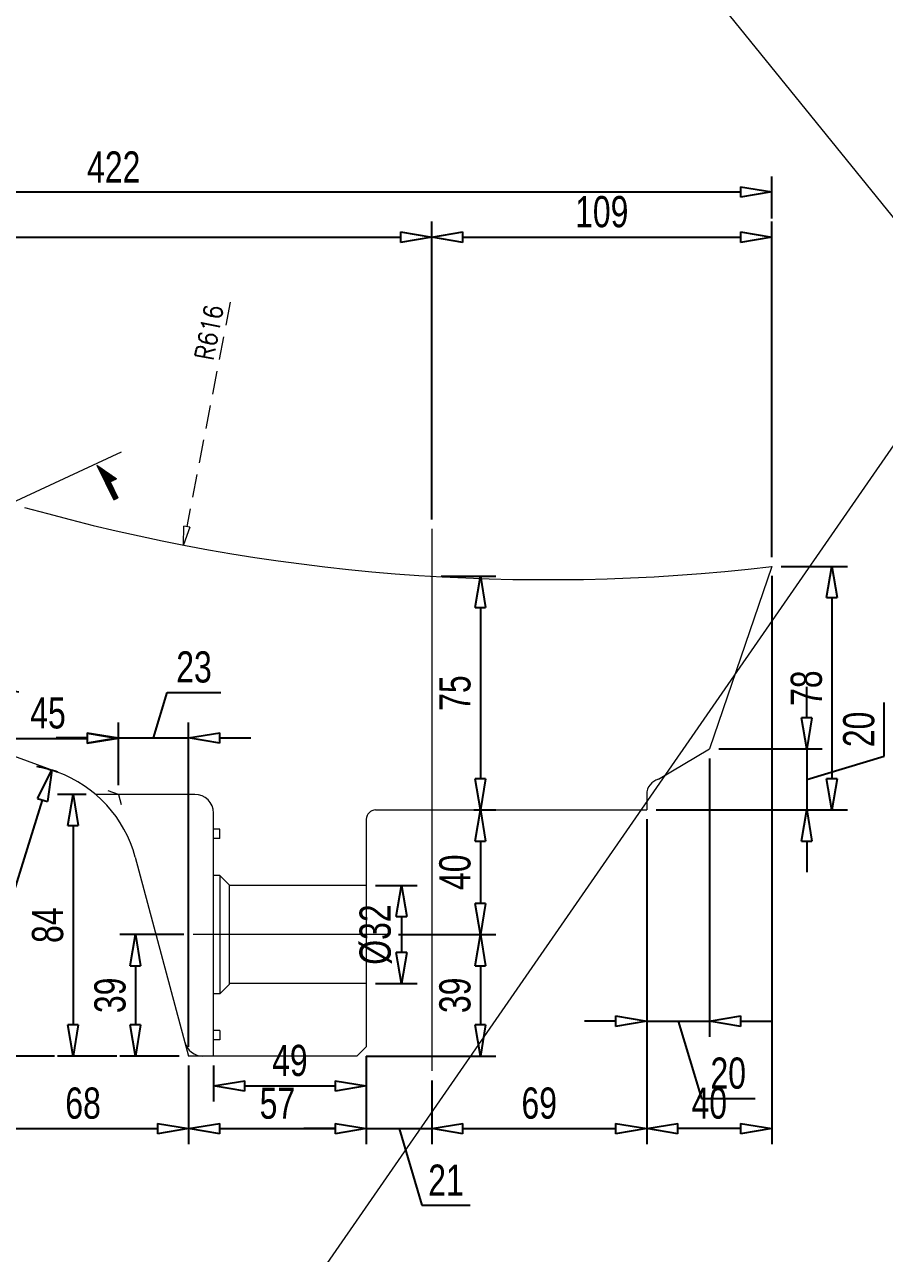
# Model space of a CAD drawing. Header units: millimetres. Extents: x 135002 to 160744, y 22203 to 27033.
# Drawn here: x 135411.9 to 135687.7, y 24217.4 to 24611.8 of the extents above; entities that cross this region are included whole.
import ezdxf

# ---------------------------------------------------------------- set-up
doc = ezdxf.new("R2010")
doc.units = ezdxf.units.MM
doc.header["$LTSCALE"] = 25
doc.linetypes.add('DASHED', pattern=[0.75, 0.5, -0.25])
doc.layers.get('0').update_dxf_attribs({"linetype": 'CONTINUOUS'})
doc.layers.get('Defpoints').update_dxf_attribs({"linetype": 'CONTINUOUS'})
doc.layers.add('04 DIMENSION', color=7, linetype='CONTINUOUS', lineweight=18)
doc.layers.add('dought line', color=6, linetype='DASHED', lineweight=15)
doc.styles.add('DIM-1', font='swisscl.ttf')
doc.styles.get("Standard").update_dxf_attribs({"font": 'romans.shx', "width": 0.85, "bigfont": 'fls_ful.shx'})
doc.dimstyles.new('DIM-1', dxfattribs={"dimscale": 5, "dimtxt": 2, "dimasz": 2, "dimexe": 1, "dimexo": 0.6, "dimgap": 0.6, "dimtad": 1, "dimdec": 0, "dimzin": 0, "dimdsep": 46, "dimtxsty": 'DIM-1', "dimblk": 'CLOSEDBLANK', "dimcen": 0, "dimclrd": 8, "dimclre": 8, "dimclrt": 6, "dimadec": 0, "dimazin": 0, "dimtfac": 1, "dimtdec": 0, "dimtmove": 1, "dimatfit": 0, "dimfxl": 1, "dimtolj": 1, "dimtzin": 0, "dimarcsym": 1})
doc.dimstyles.new('kulali', dxfattribs={"dimscale": 3, "dimtxt": 2, "dimasz": 2, "dimexe": 1, "dimexo": 0.6, "dimgap": 0.6, "dimtad": 1, "dimdec": 0, "dimzin": 0, "dimdsep": 46, "dimtxsty": 'Standard', "dimblk": 'CLOSEDBLANK', "dimcen": 0.09, "dimclrd": 251, "dimclre": 251, "dimclrt": 4, "dimadec": 1, "dimazin": 0, "dimtfac": 1, "dimtdec": 0, "dimtofl": 0, "dimtmove": 1, "dimatfit": 0, "dimldrblk": 'CLOSEDBLANK', "dimfxl": 1, "dimtolj": 1, "dimtzin": 0, "dimlwd": 9, "dimlwe": 9, "dimarcsym": 0})

# ---------------------------------------------------------------- blocks, each defined once
blk = doc.blocks.new('_ClosedBlank')
at = {"color": 0, "linetype": 'ByBlock', "lineweight": -2}
for p, q in [((-1, 0.167), (0, 0)), ((-1, 0.167), (-1, -0.167)), ((0, 0), (-1, -0.167))]:
    blk.add_line(p, q, dxfattribs=at)
blk = doc.blocks.new('*D299')
at = {"layer": '04 DIMENSION', "color": 8, "linetype": 'Continuous', "lineweight": -2, "transparency": 16777216}
for p, q in [((135463, 24319.72), (135442.5, 24319.72)), ((135461.54, 24280.72), (135442.5, 24280.72))]:
    blk.add_line(p, q, dxfattribs=at)
at = {"layer": '04 DIMENSION', "color": 8, "lineweight": -2, "transparency": 16777216}
blk.add_line((135447.5, 24309.72), (135447.5, 24290.72), dxfattribs=at)
at = {"layer": 'Defpoints', "color": 0, "transparency": 16777216}
for p in [(135466, 24319.72), (135447.5, 24280.72), (135464.54, 24280.72)]:
    blk.add_point(p, dxfattribs=at)
at = {"layer": '04 DIMENSION', "color": 8, "lineweight": -2, "transparency": 16777216, "xscale": 10, "yscale": 10, "zscale": 10}
for p, rotation in [((135447.5, 24319.72), 90), ((135447.5, 24280.72), 270)]:
    blk.add_blockref('_ClosedBlank', p, dxfattribs=dict(at, rotation=rotation))
at = {"layer": '04 DIMENSION', "color": 6, "transparency": 16777216, "insert": (135439.38, 24300.22), "char_height": 10, "attachment_point": 5, "rotation": 90, "style": 'DIM-1'}
blk.add_mtext('\\A1;39', dxfattribs=at)
blk = doc.blocks.new('*D251')
at = {"layer": '04 DIMENSION', "color": 8, "linetype": 'Continuous', "lineweight": -2, "transparency": 16777216}
for p, q in [((135545.54, 24434.72), (135563.14, 24434.72)), ((135561.14, 24359.72), (135563.14, 24359.72))]:
    blk.add_line(p, q, dxfattribs=at)
at = {"layer": '04 DIMENSION', "color": 8, "lineweight": -2, "transparency": 16777216}
blk.add_line((135558.14, 24424.72), (135558.14, 24369.72), dxfattribs=at)
at = {"layer": 'Defpoints', "color": 0, "transparency": 16777216}
for p in [(135542.54, 24434.72), (135558.14, 24359.72), (135558.14, 24359.72)]:
    blk.add_point(p, dxfattribs=at)
at = {"layer": '04 DIMENSION', "color": 8, "lineweight": -2, "transparency": 16777216, "xscale": 10, "yscale": 10, "zscale": 10}
for p, rotation in [((135558.14, 24434.72), 90), ((135558.14, 24359.72), 270)]:
    blk.add_blockref('_ClosedBlank', p, dxfattribs=dict(at, rotation=rotation))
at = {"layer": '04 DIMENSION', "color": 6, "transparency": 16777216, "insert": (135550.03, 24397.22), "char_height": 10, "attachment_point": 5, "rotation": 90, "style": 'DIM-1'}
blk.add_mtext('\\A1;75', dxfattribs=at)
blk = doc.blocks.new('*D300')
at = {"layer": '04 DIMENSION', "color": 8, "linetype": 'Continuous', "lineweight": -2, "transparency": 16777216}
for p, q in [((135229.45, 24525.27), (135229.45, 24548.54)), ((135542.54, 24452.9), (135542.54, 24548.54))]:
    blk.add_line(p, q, dxfattribs=at)
at = {"layer": '04 DIMENSION', "color": 8, "lineweight": -2, "transparency": 16777216}
blk.add_line((135239.45, 24543.54), (135532.54, 24543.54), dxfattribs=at)
at = {"layer": 'Defpoints', "color": 0, "transparency": 16777216}
for p in [(135542.54, 24543.54), (135229.45, 24522.27), (135542.54, 24449.9)]:
    blk.add_point(p, dxfattribs=at)
at = {"layer": '04 DIMENSION', "color": 8, "lineweight": -2, "transparency": 16777216, "xscale": 10, "yscale": 10, "zscale": 10, "rotation": 180}
blk.add_blockref('_ClosedBlank', (135229.45, 24543.54), dxfattribs=at)
at = {"layer": '04 DIMENSION', "color": 8, "lineweight": -2, "transparency": 16777216, "xscale": 10, "yscale": 10, "zscale": 10}
blk.add_blockref('_ClosedBlank', (135542.54, 24543.54), dxfattribs=at)
at = {"layer": '04 DIMENSION', "color": 6, "transparency": 16777216, "insert": (135386, 24551.66), "char_height": 10, "attachment_point": 5, "style": 'DIM-1'}
blk.add_mtext('\\A1;313', dxfattribs=at)
blk = doc.blocks.new('*D301')
at = {"layer": '04 DIMENSION', "color": 8, "linetype": 'Continuous', "lineweight": -2, "transparency": 16777216}
for p, q in [((135542.54, 24514.32), (135542.54, 24548.54)), ((135651.61, 24440.86), (135651.61, 24548.54))]:
    blk.add_line(p, q, dxfattribs=at)
at = {"layer": '04 DIMENSION', "color": 8, "lineweight": -2, "transparency": 16777216}
blk.add_line((135552.54, 24543.54), (135641.61, 24543.54), dxfattribs=at)
at = {"layer": 'Defpoints', "color": 0, "transparency": 16777216}
for p in [(135651.61, 24543.54), (135542.54, 24511.32), (135651.61, 24437.86)]:
    blk.add_point(p, dxfattribs=at)
at = {"layer": '04 DIMENSION', "color": 8, "lineweight": -2, "transparency": 16777216, "xscale": 10, "yscale": 10, "zscale": 10, "rotation": 180}
blk.add_blockref('_ClosedBlank', (135542.54, 24543.54), dxfattribs=at)
at = {"layer": '04 DIMENSION', "color": 8, "lineweight": -2, "transparency": 16777216, "xscale": 10, "yscale": 10, "zscale": 10}
blk.add_blockref('_ClosedBlank', (135651.61, 24543.54), dxfattribs=at)
at = {"layer": '04 DIMENSION', "color": 6, "transparency": 16777216, "insert": (135597.07, 24551.66), "char_height": 10, "attachment_point": 5, "style": 'DIM-1'}
blk.add_mtext('\\A1;109', dxfattribs=at)
blk = doc.blocks.new('*D302')
at = {"layer": '04 DIMENSION', "color": 8, "linetype": 'Continuous', "lineweight": -2, "transparency": 16777216}
for p, q in [((135654.61, 24437.86), (135675.87, 24437.86)), ((135614.5, 24359.72), (135675.87, 24359.72))]:
    blk.add_line(p, q, dxfattribs=at)
at = {"layer": '04 DIMENSION', "color": 8, "lineweight": -2, "transparency": 16777216}
blk.add_line((135670.87, 24427.86), (135670.87, 24369.72), dxfattribs=at)
at = {"layer": 'Defpoints', "color": 0, "transparency": 16777216}
for p in [(135651.61, 24437.86), (135611.5, 24359.72), (135670.87, 24359.72)]:
    blk.add_point(p, dxfattribs=at)
at = {"layer": '04 DIMENSION', "color": 8, "lineweight": -2, "transparency": 16777216, "xscale": 10, "yscale": 10, "zscale": 10}
for p, rotation in [((135670.87, 24437.86), 90), ((135670.87, 24359.72), 270)]:
    blk.add_blockref('_ClosedBlank', p, dxfattribs=dict(at, rotation=rotation))
at = {"layer": '04 DIMENSION', "color": 6, "transparency": 16777216, "insert": (135662.75, 24398.79), "char_height": 10, "attachment_point": 5, "rotation": 90, "style": 'DIM-1'}
blk.add_mtext('\\A1;78', dxfattribs=at)
blk = doc.blocks.new('*D303')
at = {"layer": '04 DIMENSION', "color": 8, "linetype": 'Continuous', "lineweight": -2, "transparency": 16777216}
for p, q in [((135464.54, 24277.72), (135464.54, 24252.45)), ((135521.54, 24280.72), (135521.54, 24252.45))]:
    blk.add_line(p, q, dxfattribs=at)
at = {"layer": '04 DIMENSION', "color": 8, "lineweight": -2, "transparency": 16777216}
blk.add_line((135474.54, 24257.45), (135511.54, 24257.45), dxfattribs=at)
at = {"layer": 'Defpoints', "color": 0, "transparency": 16777216}
for p in [(135521.54, 24283.72), (135464.54, 24280.72), (135521.54, 24257.45)]:
    blk.add_point(p, dxfattribs=at)
at = {"layer": '04 DIMENSION', "color": 8, "lineweight": -2, "transparency": 16777216, "xscale": 10, "yscale": 10, "zscale": 10, "rotation": 180}
blk.add_blockref('_ClosedBlank', (135464.54, 24257.45), dxfattribs=at)
at = {"layer": '04 DIMENSION', "color": 8, "lineweight": -2, "transparency": 16777216, "xscale": 10, "yscale": 10, "zscale": 10}
blk.add_blockref('_ClosedBlank', (135521.54, 24257.45), dxfattribs=at)
at = {"layer": '04 DIMENSION', "color": 6, "transparency": 16777216, "insert": (135493.04, 24265.55), "char_height": 10, "attachment_point": 5, "style": 'DIM-1'}
blk.add_mtext('\\A1;57', dxfattribs=at)
blk = doc.blocks.new('*D304')
at = {"layer": '04 DIMENSION', "color": 8, "linetype": 'Continuous', "lineweight": -2, "transparency": 16777216}
for p, q in [((135556.05, 24359.72), (135563.14, 24359.72)), ((135531.83, 24319.72), (135563.14, 24319.72))]:
    blk.add_line(p, q, dxfattribs=at)
at = {"layer": '04 DIMENSION', "color": 8, "lineweight": -2, "transparency": 16777216}
blk.add_line((135558.14, 24349.72), (135558.14, 24329.72), dxfattribs=at)
at = {"layer": 'Defpoints', "color": 0, "transparency": 16777216}
for p in [(135553.05, 24359.72), (135528.83, 24319.72), (135558.14, 24319.72)]:
    blk.add_point(p, dxfattribs=at)
at = {"layer": '04 DIMENSION', "color": 8, "lineweight": -2, "transparency": 16777216, "xscale": 10, "yscale": 10, "zscale": 10}
for p, rotation in [((135558.14, 24359.72), 90), ((135558.14, 24319.72), 270)]:
    blk.add_blockref('_ClosedBlank', p, dxfattribs=dict(at, rotation=rotation))
at = {"layer": '04 DIMENSION', "color": 6, "transparency": 16777216, "insert": (135550.02, 24339.72), "char_height": 10, "attachment_point": 5, "rotation": 90, "style": 'DIM-1'}
blk.add_mtext('\\A1;40', dxfattribs=at)
blk = doc.blocks.new('*D305')
at = {"layer": '04 DIMENSION', "color": 8, "linetype": 'Continuous', "lineweight": -2, "transparency": 16777216}
for p, q in [((135537.65, 24319.72), (135563.14, 24319.72)), ((135521.54, 24280.72), (135563.14, 24280.72))]:
    blk.add_line(p, q, dxfattribs=at)
at = {"layer": '04 DIMENSION', "color": 8, "lineweight": -2, "transparency": 16777216}
blk.add_line((135558.14, 24309.72), (135558.14, 24290.72), dxfattribs=at)
at = {"layer": 'Defpoints', "color": 0, "transparency": 16777216}
for p in [(135534.65, 24319.72), (135518.54, 24280.72), (135558.14, 24280.72)]:
    blk.add_point(p, dxfattribs=at)
at = {"layer": '04 DIMENSION', "color": 8, "lineweight": -2, "transparency": 16777216, "xscale": 10, "yscale": 10, "zscale": 10}
for p, rotation in [((135558.14, 24319.72), 90), ((135558.14, 24280.72), 270)]:
    blk.add_blockref('_ClosedBlank', p, dxfattribs=dict(at, rotation=rotation))
at = {"layer": '04 DIMENSION', "color": 6, "transparency": 16777216, "insert": (135550.02, 24300.22), "char_height": 10, "attachment_point": 5, "rotation": 90, "style": 'DIM-1'}
blk.add_mtext('\\A1;39', dxfattribs=at)
blk = doc.blocks.new('*D306')
at = {"layer": '04 DIMENSION', "color": 8, "linetype": 'Continuous', "lineweight": -2, "transparency": 16777216}
for p, q in [((135521.54, 24273.31), (135521.54, 24252.45)), ((135542.54, 24272.94), (135542.54, 24252.45))]:
    blk.add_line(p, q, dxfattribs=at)
at = {"layer": '04 DIMENSION', "color": 8, "lineweight": -2, "transparency": 16777216}
for p, q in [((135511.54, 24257.45), (135501.54, 24257.45)), ((135521.54, 24257.45), (135542.54, 24257.45)), ((135521.54, 24257.45), (135542.54, 24257.45)), ((135532.04, 24257.45), (135539.41, 24232.89)), ((135552.54, 24257.45), (135562.54, 24257.45)), ((135539.41, 24232.89), (135554.81, 24232.89))]:
    blk.add_line(p, q, dxfattribs=at)
at = {"layer": 'Defpoints', "color": 0, "transparency": 16777216}
for p in [(135521.54, 24276.31), (135542.54, 24275.94), (135542.54, 24257.45)]:
    blk.add_point(p, dxfattribs=at)
at = {"layer": '04 DIMENSION', "color": 8, "lineweight": -2, "transparency": 16777216, "xscale": 10, "yscale": 10, "zscale": 10}
blk.add_blockref('_ClosedBlank', (135521.54, 24257.45), dxfattribs=at)
at = {"layer": '04 DIMENSION', "color": 8, "lineweight": -2, "transparency": 16777216, "xscale": 10, "yscale": 10, "zscale": 10, "rotation": 180}
blk.add_blockref('_ClosedBlank', (135542.54, 24257.45), dxfattribs=at)
at = {"layer": '04 DIMENSION', "color": 6, "transparency": 16777216, "insert": (135547.11, 24240.91), "char_height": 10, "attachment_point": 5, "style": 'DIM-1'}
blk.add_mtext('\\A1;21', dxfattribs=at)
blk = doc.blocks.new('*D252')
at = {"layer": '04 DIMENSION', "color": 8, "linetype": 'Continuous', "lineweight": -2, "transparency": 16777216}
for p, q in [((135611.5, 24356.72), (135611.5, 24252.45)), ((135542.54, 24269.65), (135542.54, 24252.45))]:
    blk.add_line(p, q, dxfattribs=at)
at = {"layer": '04 DIMENSION', "color": 8, "lineweight": -2, "transparency": 16777216}
blk.add_line((135552.54, 24257.45), (135601.5, 24257.45), dxfattribs=at)
at = {"layer": 'Defpoints', "color": 0, "transparency": 16777216}
for p in [(135611.5, 24359.72), (135542.54, 24272.65), (135611.5, 24257.45)]:
    blk.add_point(p, dxfattribs=at)
at = {"layer": '04 DIMENSION', "color": 8, "lineweight": -2, "transparency": 16777216, "xscale": 10, "yscale": 10, "zscale": 10, "rotation": 180}
blk.add_blockref('_ClosedBlank', (135542.54, 24257.45), dxfattribs=at)
at = {"layer": '04 DIMENSION', "color": 8, "lineweight": -2, "transparency": 16777216, "xscale": 10, "yscale": 10, "zscale": 10}
blk.add_blockref('_ClosedBlank', (135611.5, 24257.45), dxfattribs=at)
at = {"layer": '04 DIMENSION', "color": 6, "transparency": 16777216, "insert": (135577.02, 24265.57), "char_height": 10, "attachment_point": 5, "style": 'DIM-1'}
blk.add_mtext('\\A1;69', dxfattribs=at)
blk = doc.blocks.new('*D307')
at = {"layer": '04 DIMENSION', "color": 8, "linetype": 'Continuous', "lineweight": -2, "transparency": 16777216}
for p, q in [((135651.61, 24434.86), (135651.61, 24252.45)), ((135611.5, 24295.14), (135611.5, 24252.45))]:
    blk.add_line(p, q, dxfattribs=at)
at = {"layer": '04 DIMENSION', "color": 8, "lineweight": -2, "transparency": 16777216}
blk.add_line((135641.61, 24257.45), (135621.5, 24257.45), dxfattribs=at)
at = {"layer": 'Defpoints', "color": 0, "transparency": 16777216}
for p in [(135651.61, 24437.86), (135611.5, 24298.14), (135611.5, 24257.45)]:
    blk.add_point(p, dxfattribs=at)
at = {"layer": '04 DIMENSION', "color": 8, "lineweight": -2, "transparency": 16777216, "xscale": 10, "yscale": 10, "zscale": 10, "rotation": 180}
blk.add_blockref('_ClosedBlank', (135611.5, 24257.45), dxfattribs=at)
at = {"layer": '04 DIMENSION', "color": 8, "lineweight": -2, "transparency": 16777216, "xscale": 10, "yscale": 10, "zscale": 10}
blk.add_blockref('_ClosedBlank', (135651.61, 24257.45), dxfattribs=at)
at = {"layer": '04 DIMENSION', "color": 6, "transparency": 16777216, "insert": (135631.55, 24265.57), "char_height": 10, "attachment_point": 5, "style": 'DIM-1'}
blk.add_mtext('\\A1;40', dxfattribs=at)
blk = doc.blocks.new('*D310')
at = {"layer": '04 DIMENSION', "color": 8, "linetype": 'Continuous', "lineweight": -2, "transparency": 16777216}
for p, q in [((135431.7, 24364.72), (135422.49, 24364.72)), ((135441.5, 24280.72), (135422.49, 24280.72))]:
    blk.add_line(p, q, dxfattribs=at)
at = {"layer": '04 DIMENSION', "color": 8, "lineweight": -2, "transparency": 16777216}
blk.add_line((135427.49, 24354.72), (135427.49, 24290.72), dxfattribs=at)
at = {"layer": 'Defpoints', "color": 0, "transparency": 16777216}
for p in [(135434.7, 24364.72), (135427.49, 24280.72), (135444.5, 24280.72)]:
    blk.add_point(p, dxfattribs=at)
at = {"layer": '04 DIMENSION', "color": 8, "lineweight": -2, "transparency": 16777216, "xscale": 10, "yscale": 10, "zscale": 10}
for p, rotation in [((135427.49, 24364.72), 90), ((135427.49, 24280.72), 270)]:
    blk.add_blockref('_ClosedBlank', p, dxfattribs=dict(at, rotation=rotation))
at = {"layer": '04 DIMENSION', "color": 6, "transparency": 16777216, "insert": (135419.37, 24322.72), "char_height": 10, "attachment_point": 5, "rotation": 90, "style": 'DIM-1'}
blk.add_mtext('\\A1;84', dxfattribs=at)
blk = doc.blocks.new('*D311')
at = {"layer": '04 DIMENSION', "color": 8, "lineweight": -2, "transparency": 16777216}
for p, q in [((135662.8, 24389.28), (135662.8, 24399.28)), ((135687.67, 24376.96), (135687.67, 24394.16)), ((135662.8, 24379.28), (135662.8, 24359.72)), ((135662.8, 24379.28), (135662.8, 24359.72)), ((135662.8, 24369.5), (135687.67, 24376.96)), ((135662.8, 24349.72), (135662.8, 24339.72))]:
    blk.add_line(p, q, dxfattribs=at)
at = {"layer": '04 DIMENSION', "color": 8, "linetype": 'Continuous', "lineweight": -2, "transparency": 16777216}
for p, q in [((135634.64, 24379.28), (135667.8, 24379.28)), ((135634.64, 24359.72), (135667.8, 24359.72))]:
    blk.add_line(p, q, dxfattribs=at)
at = {"layer": 'Defpoints', "color": 0, "transparency": 16777216}
for p in [(135631.64, 24379.28), (135631.64, 24359.72), (135662.8, 24359.72)]:
    blk.add_point(p, dxfattribs=at)
at = {"layer": '04 DIMENSION', "color": 8, "lineweight": -2, "transparency": 16777216, "xscale": 10, "yscale": 10, "zscale": 10}
for p, rotation in [((135662.8, 24379.28), 270), ((135662.8, 24359.72), 90)]:
    blk.add_blockref('_ClosedBlank', p, dxfattribs=dict(at, rotation=rotation))
at = {"layer": '04 DIMENSION', "color": 6, "transparency": 16777216, "insert": (135679.55, 24385.56), "char_height": 10, "attachment_point": 5, "rotation": 90, "style": 'DIM-1'}
blk.add_mtext('\\A1;20', dxfattribs=at)
blk = doc.blocks.new('*D253')
at = {"layer": '04 DIMENSION', "color": 8, "linetype": 'Continuous', "lineweight": -2, "transparency": 16777216}
for p, q in [((135631.64, 24376.28), (135631.64, 24286.93)), ((135611.5, 24341.31), (135611.5, 24286.93))]:
    blk.add_line(p, q, dxfattribs=at)
at = {"layer": '04 DIMENSION', "color": 8, "lineweight": -2, "transparency": 16777216}
for p, q in [((135601.5, 24291.93), (135591.5, 24291.93)), ((135611.5, 24291.93), (135631.64, 24291.93)), ((135611.5, 24291.93), (135631.64, 24291.93)), ((135621.57, 24291.93), (135629.03, 24267.07)), ((135641.64, 24291.93), (135651.64, 24291.93)), ((135629.03, 24267.07), (135646.23, 24267.07))]:
    blk.add_line(p, q, dxfattribs=at)
at = {"layer": 'Defpoints', "color": 0, "transparency": 16777216}
for p in [(135631.64, 24379.28), (135611.5, 24344.31), (135631.64, 24291.93)]:
    blk.add_point(p, dxfattribs=at)
at = {"layer": '04 DIMENSION', "color": 8, "lineweight": -2, "transparency": 16777216, "xscale": 10, "yscale": 10, "zscale": 10}
blk.add_blockref('_ClosedBlank', (135611.5, 24291.93), dxfattribs=at)
at = {"layer": '04 DIMENSION', "color": 8, "lineweight": -2, "transparency": 16777216, "xscale": 10, "yscale": 10, "zscale": 10, "rotation": 180}
blk.add_blockref('_ClosedBlank', (135631.64, 24291.93), dxfattribs=at)
at = {"layer": '04 DIMENSION', "color": 6, "transparency": 16777216, "insert": (135637.63, 24275.19), "char_height": 10, "attachment_point": 5, "style": 'DIM-1'}
blk.add_mtext('\\A1;20', dxfattribs=at)
blk = doc.blocks.new('*D254')
at = {"layer": '04 DIMENSION', "color": 8, "linetype": 'Continuous', "lineweight": -2, "transparency": 16777216}
for p, q in [((135396.86, 24289.44), (135396.86, 24252.45)), ((135464.54, 24271.23), (135464.54, 24252.45))]:
    blk.add_line(p, q, dxfattribs=at)
at = {"layer": '04 DIMENSION', "color": 8, "lineweight": -2, "transparency": 16777216}
blk.add_line((135406.86, 24257.45), (135454.54, 24257.45), dxfattribs=at)
at = {"layer": 'Defpoints', "color": 0, "transparency": 16777216}
for p in [(135396.86, 24292.44), (135464.54, 24274.23), (135464.54, 24257.45)]:
    blk.add_point(p, dxfattribs=at)
at = {"layer": '04 DIMENSION', "color": 8, "lineweight": -2, "transparency": 16777216, "xscale": 10, "yscale": 10, "zscale": 10, "rotation": 180}
blk.add_blockref('_ClosedBlank', (135396.86, 24257.45), dxfattribs=at)
at = {"layer": '04 DIMENSION', "color": 8, "lineweight": -2, "transparency": 16777216, "xscale": 10, "yscale": 10, "zscale": 10}
blk.add_blockref('_ClosedBlank', (135464.54, 24257.45), dxfattribs=at)
at = {"layer": '04 DIMENSION', "color": 6, "transparency": 16777216, "insert": (135430.7, 24265.57), "char_height": 10, "attachment_point": 5, "style": 'DIM-1'}
blk.add_mtext('\\A1;68', dxfattribs=at)
blk = doc.blocks.new('*D257')
at = {"layer": '04 DIMENSION', "color": 8, "linetype": 'Continuous', "lineweight": -2, "transparency": 16777216}
for p, q in [((135259.73, 24381.16), (135214.85, 24381.16)), ((135421.49, 24280.72), (135214.85, 24280.72))]:
    blk.add_line(p, q, dxfattribs=at)
at = {"layer": '04 DIMENSION', "color": 8, "lineweight": -2, "transparency": 16777216}
blk.add_line((135219.85, 24371.16), (135219.85, 24290.72), dxfattribs=at)
at = {"layer": 'Defpoints', "color": 0, "transparency": 16777216}
for p in [(135262.73, 24381.16), (135219.85, 24280.72), (135424.49, 24280.72)]:
    blk.add_point(p, dxfattribs=at)
at = {"layer": '04 DIMENSION', "color": 8, "lineweight": -2, "transparency": 16777216, "xscale": 10, "yscale": 10, "zscale": 10}
for p, rotation in [((135219.85, 24381.16), 90), ((135219.85, 24280.72), 270)]:
    blk.add_blockref('_ClosedBlank', p, dxfattribs=dict(at, rotation=rotation))
at = {"layer": '04 DIMENSION', "color": 6, "transparency": 16777216, "insert": (135211.73, 24330.94), "char_height": 10, "attachment_point": 5, "rotation": 90, "style": 'DIM-1'}
blk.add_mtext('\\A1;100', dxfattribs=at)
blk = doc.blocks.new('*D315')
at = {"layer": 'Defpoints', "color": 0, "ltscale": 0.6, "transparency": 16777216}
for p in [(135579.41, 25049.21), (135462.86, 24444.75)]:
    blk.add_point(p, dxfattribs=at)
at = {"layer": 'dought line', "color": 251, "lineweight": 9, "ltscale": 0.6, "transparency": 16777216}
blk.add_line((135477.88, 24522.64), (135463.99, 24450.64), dxfattribs=at)
at = {"layer": 'dought line', "color": 251, "lineweight": 9, "ltscale": 0.6, "transparency": 16777216, "xscale": 6, "yscale": 6, "zscale": 6, "rotation": 259.0860811754561}
blk.add_blockref('_ClosedBlank', (135462.86, 24444.75), dxfattribs=at)
at = {"layer": 'dought line', "color": 4, "ltscale": 0.6, "transparency": 16777216, "insert": (135471.12, 24512.96), "char_height": 6, "attachment_point": 5, "rotation": 79.0861}
blk.add_mtext('\\A1;R616', dxfattribs=at)
blk = doc.blocks.new('*D316')
at = {"layer": '04 DIMENSION', "color": 8, "lineweight": -2, "transparency": 16777216}
blk.add_line((135376.49, 24382.59), (135276.11, 24446.58), dxfattribs=at)
at = {"layer": '04 DIMENSION', "color": 8, "linetype": 'Continuous', "lineweight": -2, "transparency": 16777216}
blk.add_line((135401.52, 24364.72), (135366.28, 24364.72), dxfattribs=at)
at = {"layer": '04 DIMENSION', "color": 8, "lineweight": -2, "transparency": 16777216}
for start, end in [(80.3625, 97.6648), (114.967, 180), (197.3022, 214.6045)]:
    blk.add_arc((135404.52, 24364.72), 33.24, start, end, dxfattribs=at)
at = {"layer": 'Defpoints', "color": 0, "transparency": 16777216}
for p in [(135348.68, 24484.64), (135380.35, 24387.54), (135396.86, 24381.16), (135434.7, 24364.72), (135466.54, 24364.72)]:
    blk.add_point(p, dxfattribs=at)
at = {"layer": '04 DIMENSION', "color": 8, "lineweight": -2, "transparency": 16777216, "xscale": 10, "yscale": 10, "zscale": 10}
for p, rotation in [((135390.49, 24394.85), 196.3158808413199), ((135371.28, 24364.72), 98.65112360670508)]:
    blk.add_blockref('_ClosedBlank', p, dxfattribs=dict(at, rotation=rotation))
at = {"layer": '04 DIMENSION', "color": 6, "transparency": 16777216, "insert": (135269.26, 24450.94), "char_height": 10, "attachment_point": 5, "rotation": 57.4835, "style": 'DIM-1'}
blk.add_mtext('\\A1;65°', dxfattribs=at)
blk = doc.blocks.new('*D317')
at = {"layer": '04 DIMENSION', "color": 8, "linetype": 'Continuous', "lineweight": -2, "transparency": 16777216}
blk.add_line((135354.03, 24364.72), (135301.82, 24364.72), dxfattribs=at)
at = {"layer": '04 DIMENSION', "color": 8, "lineweight": -2, "transparency": 16777216}
blk.add_arc((135357.03, 24364.72), 50.21, 126.3963, 168.5708, dxfattribs=at)
at = {"layer": 'Defpoints', "color": 0, "transparency": 16777216}
for p in [(135287.53, 24514), (135339.69, 24401.97), (135320.52, 24399.19), (135434.7, 24364.72), (135466.54, 24364.72)]:
    blk.add_point(p, dxfattribs=at)
at = {"layer": '04 DIMENSION', "color": 8, "lineweight": -2, "transparency": 16777216, "xscale": 10, "yscale": 10, "zscale": 10}
for p, rotation in [((135335.84, 24410.24), 30.68162942061534), ((135306.82, 24364.72), 264.2853750273939)]:
    blk.add_blockref('_ClosedBlank', p, dxfattribs=dict(at, rotation=rotation))
at = {"layer": '04 DIMENSION', "color": 6, "transparency": 16777216, "insert": (135307.84, 24396.08), "char_height": 10, "attachment_point": 5, "rotation": 57.4835, "style": 'DIM-1'}
blk.add_mtext('\\A1;65°', dxfattribs=at)
blk = doc.blocks.new('*D318')
at = {"layer": '04 DIMENSION', "color": 8, "linetype": 'Continuous', "lineweight": -2, "transparency": 16777216}
blk.add_line((135342.43, 24364.72), (135256.11, 24364.72), dxfattribs=at)
at = {"layer": '04 DIMENSION', "color": 8, "lineweight": -2, "transparency": 16777216}
blk.add_arc((135345.43, 24364.72), 84.31, 133.157, 173.2003, dxfattribs=at)
at = {"layer": 'Defpoints', "color": 0, "transparency": 16777216}
for p in [(135229.45, 24522.27), (135277.01, 24413.99), (135310.07, 24412.75), (135434.7, 24364.72), (135466.54, 24364.72)]:
    blk.add_point(p, dxfattribs=at)
at = {"layer": '04 DIMENSION', "color": 8, "lineweight": -2, "transparency": 16777216, "xscale": 10, "yscale": 10, "zscale": 10}
for p, rotation in [((135295.44, 24432.62), 39.75712667403982), ((135261.11, 24364.72), 266.6001591711124)]:
    blk.add_blockref('_ClosedBlank', p, dxfattribs=dict(at, rotation=rotation))
at = {"layer": '04 DIMENSION', "color": 6, "transparency": 16777216, "insert": (135262.96, 24406.42), "char_height": 10, "attachment_point": 5, "rotation": 63.1786, "style": 'DIM-1'}
blk.add_mtext('\\A1;54°', dxfattribs=at)
blk = doc.blocks.new('*D259')
at = {"layer": '04 DIMENSION', "color": 8, "linetype": 'Continuous', "lineweight": -2, "transparency": 16777216}
for p, q in [((135229.45, 24549.54), (135229.45, 24563.05)), ((135651.61, 24549.54), (135651.61, 24563.05))]:
    blk.add_line(p, q, dxfattribs=at)
at = {"layer": '04 DIMENSION', "color": 8, "lineweight": -2, "transparency": 16777216}
blk.add_line((135239.45, 24558.05), (135641.61, 24558.05), dxfattribs=at)
at = {"layer": 'Defpoints', "color": 0, "transparency": 16777216}
for p in [(135651.61, 24558.05), (135229.45, 24546.54), (135651.61, 24546.54)]:
    blk.add_point(p, dxfattribs=at)
at = {"layer": '04 DIMENSION', "color": 8, "lineweight": -2, "transparency": 16777216, "xscale": 10, "yscale": 10, "zscale": 10, "rotation": 180}
blk.add_blockref('_ClosedBlank', (135229.45, 24558.05), dxfattribs=at)
at = {"layer": '04 DIMENSION', "color": 8, "lineweight": -2, "transparency": 16777216, "xscale": 10, "yscale": 10, "zscale": 10}
blk.add_blockref('_ClosedBlank', (135651.61, 24558.05), dxfattribs=at)
at = {"layer": '04 DIMENSION', "color": 6, "transparency": 16777216, "insert": (135440.53, 24566.07), "char_height": 10, "attachment_point": 5, "style": 'DIM-1'}
blk.add_mtext('\\A1;422', dxfattribs=at)
blk = doc.blocks.new('*D261')
at = {"layer": '04 DIMENSION', "color": 8, "lineweight": -2, "transparency": 16777216}
blk.add_line((135398.17, 24300.16), (135417.7, 24362.9), dxfattribs=at)
at = {"layer": '04 DIMENSION', "color": 8, "linetype": 'Continuous', "lineweight": -2, "transparency": 16777216}
blk.add_arc((135408.79, 24334.25), 40, 70, 79.8651, dxfattribs=at)
at = {"layer": 'Defpoints', "color": 0, "transparency": 16777216}
for p in [(135420.68, 24372.44), (135408.79, 24334.25)]:
    blk.add_point(p, dxfattribs=at)
at = {"layer": '04 DIMENSION', "color": 8, "lineweight": -2, "transparency": 16777216, "xscale": 10, "yscale": 10, "zscale": 10, "rotation": 72.70313987131324}
blk.add_blockref('_ClosedBlank', (135420.68, 24372.44), dxfattribs=at)
at = {"layer": '04 DIMENSION', "color": 6, "transparency": 16777216, "insert": (135393.95, 24313.94), "char_height": 10, "attachment_point": 5, "rotation": 72.7031, "style": 'DIM-1'}
blk.add_mtext('\\A1;R40', dxfattribs=at)
blk = doc.blocks.new('*D319')
at = {"layer": '04 DIMENSION', "color": 8, "lineweight": -2, "transparency": 16777216}
for p, q in [((135453.29, 24382.81), (135457.67, 24397.43)), ((135457.67, 24397.43), (135474.89, 24397.43)), ((135432.03, 24382.81), (135422.03, 24382.81)), ((135442.03, 24382.81), (135464.54, 24382.81)), ((135442.03, 24382.81), (135464.54, 24382.81)), ((135474.54, 24382.81), (135484.54, 24382.81))]:
    blk.add_line(p, q, dxfattribs=at)
at = {"layer": '04 DIMENSION', "color": 8, "linetype": 'Continuous', "lineweight": -2, "transparency": 16777216}
for p, q in [((135442.03, 24367.72), (135442.03, 24387.81)), ((135464.54, 24283.72), (135464.54, 24387.81))]:
    blk.add_line(p, q, dxfattribs=at)
at = {"layer": 'Defpoints', "color": 0, "transparency": 16777216}
for p in [(135464.54, 24382.81), (135442.03, 24364.72), (135464.54, 24280.72)]:
    blk.add_point(p, dxfattribs=at)
at = {"layer": '04 DIMENSION', "color": 8, "lineweight": -2, "transparency": 16777216, "xscale": 10, "yscale": 10, "zscale": 10}
blk.add_blockref('_ClosedBlank', (135442.03, 24382.81), dxfattribs=at)
at = {"layer": '04 DIMENSION', "color": 8, "lineweight": -2, "transparency": 16777216, "xscale": 10, "yscale": 10, "zscale": 10, "rotation": 180}
blk.add_blockref('_ClosedBlank', (135464.54, 24382.81), dxfattribs=at)
at = {"layer": '04 DIMENSION', "color": 6, "transparency": 16777216, "insert": (135466.28, 24405.55), "char_height": 10, "attachment_point": 5, "style": 'DIM-1'}
blk.add_mtext('\\A1;23', dxfattribs=at)
blk = doc.blocks.new('*D262')
at = {"layer": '04 DIMENSION', "color": 8, "linetype": 'Continuous', "lineweight": -2, "transparency": 16777216}
for p, q in [((135396.86, 24384.16), (135396.86, 24387.69)), ((135442.03, 24381.52), (135442.03, 24387.69))]:
    blk.add_line(p, q, dxfattribs=at)
at = {"layer": '04 DIMENSION', "color": 8, "lineweight": -2, "transparency": 16777216}
blk.add_line((135406.86, 24382.69), (135432.03, 24382.69), dxfattribs=at)
at = {"layer": 'Defpoints', "color": 0, "transparency": 16777216}
for p in [(135396.86, 24381.16), (135442.03, 24382.69), (135442.03, 24378.52)]:
    blk.add_point(p, dxfattribs=at)
at = {"layer": '04 DIMENSION', "color": 8, "lineweight": -2, "transparency": 16777216, "xscale": 10, "yscale": 10, "zscale": 10, "rotation": 180}
blk.add_blockref('_ClosedBlank', (135396.86, 24382.69), dxfattribs=at)
at = {"layer": '04 DIMENSION', "color": 8, "lineweight": -2, "transparency": 16777216, "xscale": 10, "yscale": 10, "zscale": 10}
blk.add_blockref('_ClosedBlank', (135442.03, 24382.69), dxfattribs=at)
at = {"layer": '04 DIMENSION', "color": 6, "transparency": 16777216, "insert": (135419.45, 24390.8), "char_height": 10, "attachment_point": 5, "style": 'DIM-1'}
blk.add_mtext('\\A1;45', dxfattribs=at)
blk = doc.blocks.new('*D350')
at = {"layer": '04 DIMENSION', "color": 8, "linetype": 'Continuous', "lineweight": -2, "transparency": 16777216}
for p, q in [((135472.54, 24277.72), (135472.54, 24266.14)), ((135521.54, 24275.64), (135521.54, 24266.14))]:
    blk.add_line(p, q, dxfattribs=at)
at = {"layer": '04 DIMENSION', "color": 8, "lineweight": -2, "transparency": 16777216}
blk.add_line((135482.54, 24271.14), (135511.54, 24271.14), dxfattribs=at)
at = {"layer": 'Defpoints', "color": 0, "transparency": 16777216}
for p in [(135472.54, 24280.72), (135521.54, 24278.64), (135521.54, 24271.14)]:
    blk.add_point(p, dxfattribs=at)
at = {"layer": '04 DIMENSION', "color": 8, "lineweight": -2, "transparency": 16777216, "xscale": 10, "yscale": 10, "zscale": 10, "rotation": 180}
blk.add_blockref('_ClosedBlank', (135472.54, 24271.14), dxfattribs=at)
at = {"layer": '04 DIMENSION', "color": 8, "lineweight": -2, "transparency": 16777216, "xscale": 10, "yscale": 10, "zscale": 10}
blk.add_blockref('_ClosedBlank', (135521.54, 24271.14), dxfattribs=at)
at = {"layer": '04 DIMENSION', "color": 6, "transparency": 16777216, "insert": (135497.04, 24279.26), "char_height": 10, "attachment_point": 5, "style": 'DIM-1'}
blk.add_mtext('\\A1;49', dxfattribs=at)
blk = doc.blocks.new('*D358')
at = {"layer": '04 DIMENSION', "color": 8, "linetype": 'Continuous', "lineweight": -2, "transparency": 16777216}
for p, q in [((135524.54, 24335.47), (135537.83, 24335.47)), ((135524.54, 24303.97), (135537.83, 24303.97))]:
    blk.add_line(p, q, dxfattribs=at)
at = {"layer": '04 DIMENSION', "color": 8, "lineweight": -2, "transparency": 16777216}
blk.add_line((135532.83, 24325.47), (135532.83, 24313.97), dxfattribs=at)
at = {"layer": 'Defpoints', "color": 0, "transparency": 16777216}
for p in [(135521.54, 24335.47), (135521.54, 24303.97), (135532.83, 24303.97)]:
    blk.add_point(p, dxfattribs=at)
at = {"layer": '04 DIMENSION', "color": 8, "lineweight": -2, "transparency": 16777216, "xscale": 10, "yscale": 10, "zscale": 10}
for p, rotation in [((135532.83, 24335.47), 90), ((135532.83, 24303.97), 270)]:
    blk.add_blockref('_ClosedBlank', p, dxfattribs=dict(at, rotation=rotation))
at = {"layer": '04 DIMENSION', "color": 6, "transparency": 16777216, "insert": (135524.56, 24319.72), "char_height": 10, "attachment_point": 5, "rotation": 90, "style": 'DIM-1'}
blk.add_mtext('\\A1;%%C32', dxfattribs=at)

msp = doc.modelspace()

# ---------------------------------------------------------------- hatches: boundary and pattern name
at = {"layer": '04 DIMENSION'}
h = msp.add_hatch(dxfattribs=at)
h.set_pattern_fill('ANSI31', color=256, angle=-63.8621)
h.set_pattern_definition([(341.137896584, (42982.59679, 173920.37763), (0.04041144843, 0.11828742467), [])])
h.paths.add_polyline_path([(135435.066, 24470.385), (135440.541, 24459.229), (135441.859, 24459.876), (135439.348, 24464.994), (135441.427, 24466.014)])

# ---------------------------------------------------------------- linework, layer by layer
for p, q in [((135001.697, 25400.507), (136279.097, 23823.022)), ((136239.426, 25269.71), (135243.689, 23830.949)), ((135277.273, 24397.478), (135443, 24474.642)), ((135435.066, 24470.385), (135441.427, 24466.014)), ((135435.066, 24470.385), (135440.541, 24459.229)), ((135441.427, 24466.014), (135439.348, 24464.994)), ((135439.348, 24464.994), (135441.859, 24459.876)), ((135441.859, 24459.876), (135440.541, 24459.229)), ((135542.54, 24449.896), (135542.54, 24275.943)), ((135651.606, 24437.862), (135631.644, 24379.279)), ((135422.466, 24371.841), (135310.071, 24412.749)), ((135615.249, 24369.561), (135631.644, 24379.279)), ((135466.54, 24364.719), (135434.705, 24364.719)), ((135442.033, 24364.719), (135438.799, 24365.896)), ((135442.033, 24364.719), (135442.904, 24361.468)), ((135611.496, 24364.719), (135611.496, 24359.719)), ((135472.54, 24280.719), (135472.54, 24358.719)), ((135521.54, 24356.719), (135521.54, 24283.719)), ((135524.54, 24359.719), (135611.496, 24359.719)), ((135474.54, 24353.54), (135472.54, 24353.54)), ((135474.54, 24350.54), (135474.54, 24353.54)), ((135474.54, 24350.54), (135472.54, 24350.54)), ((135447.422, 24344.606), (135464.54, 24280.719)), ((135474.539, 24338.718), (135472.534, 24338.718)), ((135474.539, 24338.718), (135474.539, 24300.743)), ((135474.539, 24338.718), (135477.539, 24335.718)), ((135477.539, 24335.718), (135477.539, 24303.743)), ((135521.54, 24335.469), (135477.539, 24335.469)), ((135528.832, 24319.719), (135466.003, 24319.719)), ((135474.539, 24300.743), (135477.539, 24303.743)), ((135521.54, 24303.969), (135477.539, 24303.969)), ((135474.539, 24300.743), (135472.534, 24300.743)), ((135474.54, 24288.898), (135472.54, 24288.898)), ((135474.54, 24285.898), (135472.54, 24285.898)), ((135474.54, 24288.898), (135474.54, 24285.898)), ((135521.54, 24283.719), (135518.54, 24280.719)), ((135518.54, 24280.719), (135464.54, 24280.719))]:
    msp.add_line(p, q, dxfattribs=at)
for centre, radius, start, end in [((135579.41, 25049.214), 615.6, 254.214168, 276.734943), ((135408.785, 24334.253), 40, 15, 70), ((135616.496, 24364.719), 5, 104.43944, 180), ((135466.54, 24358.719), 6, 0, 90), ((135524.54, 24356.719), 3, 90, 180), ((135469.144, 24286.719), 6, 195, 270)]:
    msp.add_arc(centre, radius, start, end, dxfattribs=at)

# ---------------------------------------------------------------- dimensions: what is measured, and where the dimension line sits
for base, p1, p2, picture, middle in [((135651.606, 24558.046), (135229.453, 24546.535), (135651.606, 24546.535), '*D259', (135440.529, 24566.065)), ((135542.54, 24543.535), (135229.453, 24522.267), (135542.54, 24449.896), '*D300', (135385.997, 24551.657)), ((135651.606, 24543.535), (135542.54, 24511.323), (135651.606, 24437.862), '*D301', (135597.073, 24551.657)), ((135611.496, 24257.451), (135651.606, 24437.862), (135611.496, 24298.137), '*D307', (135631.551, 24265.572)), ((135464.54, 24382.81), (135442.033, 24364.719), (135464.54, 24280.719), '*D319', (135460.673, 24405.553)), ((135442.033, 24382.694), (135396.862, 24381.16), (135442.033, 24378.519), '*D262', (135419.448, 24390.796)), ((135631.644, 24291.933), (135611.496, 24344.312), (135631.644, 24379.279), '*D253', (135632.029, 24275.19)), ((135611.496, 24257.451), (135542.54, 24272.648), (135611.496, 24359.719), '*D252', (135577.018, 24265.572)), ((135464.54, 24257.451), (135396.862, 24292.437), (135464.54, 24274.228), '*D254', (135430.701, 24265.572)), ((135521.54, 24271.144), (135472.54, 24280.719), (135521.54, 24278.644), '*D350', (135497.04, 24279.259)), ((135521.54, 24257.451), (135464.54, 24280.719), (135521.54, 24283.719), '*D303', (135493.04, 24265.552)), ((135542.54, 24257.451), (135521.54, 24276.313), (135542.54, 24275.943), '*D306', (135542.408, 24240.912))]:
    dim = msp.add_linear_dim(base=base, p1=p1, p2=p2, dimstyle='DIM-1', dxfattribs=at)
    dim.commit()
    dim.dimension.update_dxf_attribs({"geometry": picture, "text_midpoint": middle})
for base, line1, line2, picture, middle in [((135277.011, 24413.992), ((135466.54, 24364.719), (135434.705, 24364.719)), ((135229.453, 24522.267), (135310.071, 24412.749)), '*D318', (135262.955, 24406.417)), ((135320.523, 24399.192), ((135287.526, 24514.004), (135339.69, 24401.968)), ((135466.54, 24364.719), (135434.705, 24364.719)), '*D317', (135307.844, 24396.077)), ((135380.348, 24387.539), ((135348.682, 24484.639), (135396.862, 24381.16)), ((135466.54, 24364.719), (135434.705, 24364.719)), '*D316', (135269.26, 24450.942))]:
    dim = msp.add_angular_dim_2l(base=base, line1=line1, line2=line2, dimstyle='DIM-1', dxfattribs=at)
    dim.commit()
    dim.dimension.update_dxf_attribs({"geometry": picture, "text_midpoint": middle})
for base, p1, p2, picture, middle in [((135670.871, 24359.719), (135651.606, 24437.862), (135611.496, 24359.719), '*D302', (135662.75, 24398.79)), ((135558.137, 24359.719), (135542.54, 24434.719), (135558.137, 24359.719), '*D251', (135550.035, 24397.219)), ((135662.803, 24359.719), (135631.644, 24379.279), (135631.644, 24359.719), '*D311', (135679.546, 24379.958)), ((135219.854, 24280.719), (135262.733, 24381.16), (135424.489, 24280.719), '*D257', (135211.732, 24330.939)), ((135427.489, 24280.719), (135434.705, 24364.719), (135444.501, 24280.719), '*D310', (135419.368, 24322.719)), ((135558.137, 24319.719), (135553.055, 24359.719), (135528.832, 24319.719), '*D304', (135550.015, 24339.719)), ((135447.501, 24280.719), (135466.003, 24319.719), (135464.54, 24280.719), '*D299', (135439.38, 24300.219)), ((135558.137, 24280.719), (135534.654, 24319.719), (135518.54, 24280.719), '*D305', (135550.015, 24300.219))]:
    dim = msp.add_linear_dim(base=base, p1=p1, p2=p2, angle=90, dimstyle='DIM-1', dxfattribs=at)
    dim.commit()
    dim.dimension.update_dxf_attribs({"geometry": picture, "text_midpoint": middle})
dim = msp.add_radius_dim(center=(135408.785, 24334.253), mpoint=(135420.678, 24372.444), dimstyle='DIM-1', dxfattribs=at)
dim.commit()
dim.dimension.update_dxf_attribs({"geometry": '*D261', "text_midpoint": (135401.707, 24311.525), "dimtype": 164})
dim = msp.add_linear_dim(base=(135532.82908525, 24303.968893778), p1=(135521.540492272, 24335.468893778), p2=(135521.540492272, 24303.968893778), angle=90, text='%%C<>', dimstyle='DIM-1', dxfattribs=at)
dim.commit()
dim.dimension.update_dxf_attribs({"geometry": '*D358', "text_midpoint": (135524.563685512, 24319.718893778)})
at = {"layer": 'dought line', "color": 7, "ltscale": 0.6, "true_color": 0xffffff}
dim = msp.add_radius_dim(center=(135579.41, 25049.214), mpoint=(135462.856, 24444.748), dimstyle='kulali', dxfattribs=at)
dim.commit()
dim.dimension.update_dxf_attribs({"geometry": '*D315', "text_midpoint": (135475.834, 24512.051), "dimtype": 164})

doc.saveas('drawing.dxf')
